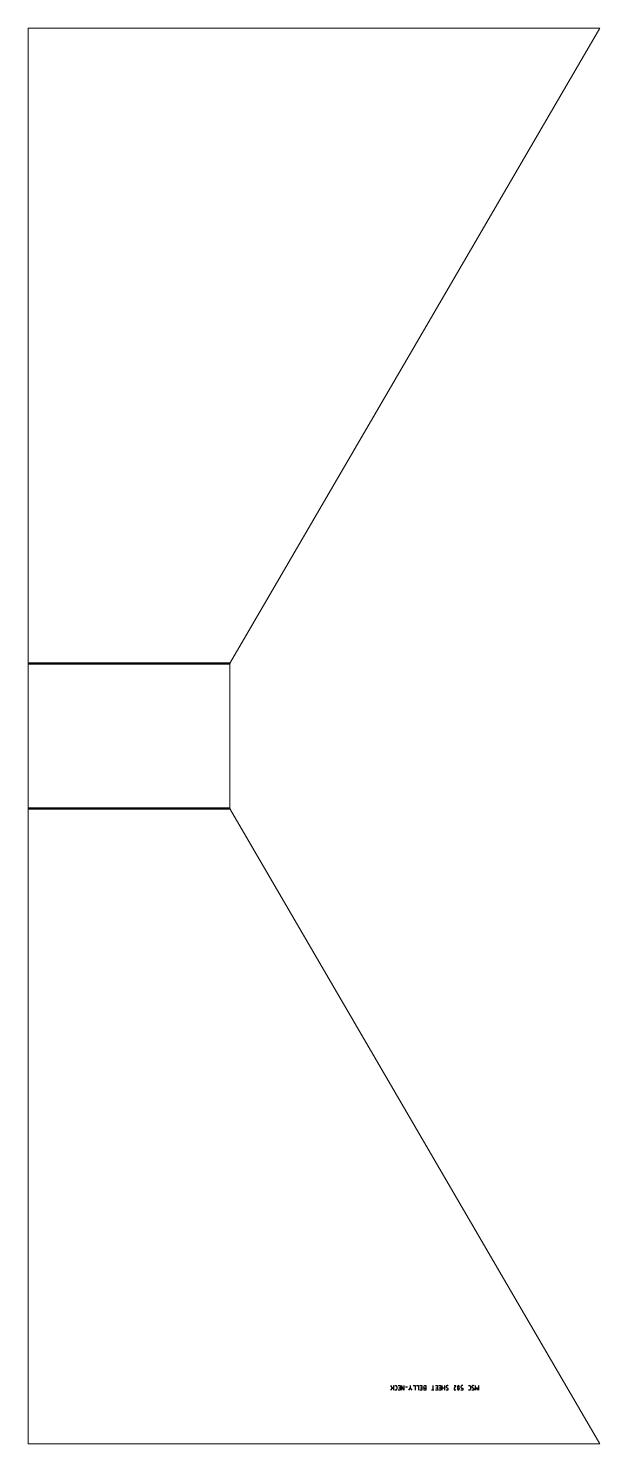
# Model space of a CAD drawing. Header units: millimetres. Extents: x 0 to 800, y 0 to 1981.
import ezdxf

# ---------------------------------------------------------------- set-up
doc = ezdxf.new("R2010")
doc.units = ezdxf.units.MM
for name, color, linetype, lineweight in [('IV_BEND', 250, 'Continuous', 50), ('IV_MARK_SURFACE', 2, 'Continuous', 25), ('IV_OUTER_PROFILE', 7, 'Continuous', 5)]:
    doc.layers.add(name, color=color, linetype=linetype, lineweight=lineweight)

msp = doc.modelspace()

# ---------------------------------------------------------------- linework, layer by layer
at = {"layer": 'IV_BEND'}
for p, q in [((0, 1092), (282.5, 1092)), ((282.5, 888.7), (0, 888.7))]:
    msp.add_line(p, q, dxfattribs=at)
at = {"layer": 'IV_MARK_SURFACE'}
for p, q in [((510.1, 77.5), (507.8, 81.2)), ((511.2, 81.2), (511.2, 78.5)), ((513.2, 81.2), (514.5, 81.2)), ((515.9, 79.8), (515.9, 76.5)), ((517.9, 81.2), (520.6, 81.2)), ((520.6, 81.2), (520.6, 77.8)), ((526, 75.1), (522.7, 81.2)), ((522.7, 81.2), (522.7, 75.1)), ((526, 81.2), (526, 75.1)), ((534.8, 81.2), (534.8, 77.8)), ((538.9, 81.2), (541.6, 81.2)), ((541.6, 81.2), (541.6, 75.1)), ((543.6, 81.2), (546.3, 81.2)), ((546.3, 81.2), (546.3, 75.1)), ((548.4, 81.2), (551.1, 81.2)), ((551.1, 81.2), (551.1, 77.8)), ((554.8, 81.2), (556.5, 81.2)), ((556.5, 81.2), (556.5, 77.8)), ((566.3, 81.2), (566.3, 75.1)), ((570, 81.2), (572.7, 81.2)), ((572.7, 81.2), (572.7, 77.8)), ((574.8, 81.2), (577.5, 81.2)), ((577.5, 81.2), (577.5, 77.8)), ((579.5, 77.8), (579.5, 81.2)), ((582.9, 81.2), (582.9, 77.8)), ((596.1, 81.2), (598.8, 81.2)), ((598.8, 81.2), (596.4, 77.5)), ((605.6, 79.8), (605.6, 79.2)), ((608.3, 81.2), (606.6, 81.2)), ((616.4, 81.2), (617.7, 81.2)), ((619.1, 79.8), (619.1, 76.5)), ((626.2, 75.1), (626.2, 81.2)), ((630.3, 81.2), (630.3, 75.1)), ((507.8, 75.1), (510.1, 77.5)), ((510.1, 77.5), (511.2, 78.5)), ((511.2, 78.5), (511.2, 75.1)), ((514.5, 75.1), (513.2, 75.1)), ((520.6, 75.1), (517.9, 75.1)), ((520.6, 77.8), (518.6, 77.8)), ((520.6, 77.8), (520.6, 75.1)), ((530.8, 79.2), (528.1, 79.2)), ((532.8, 75.1), (534.8, 77.8)), ((534.8, 77.8), (536.9, 75.1)), ((551.1, 75.1), (548.4, 75.1)), ((551.1, 77.8), (549.1, 77.8)), ((551.1, 77.8), (551.1, 75.1)), ((554.8, 77.8), (556.5, 77.8)), ((556.5, 75.1), (554.8, 75.1)), ((556.5, 77.8), (556.5, 75.1)), ((566.3, 75.1), (564.6, 75.1)), ((568, 75.1), (566.3, 75.1)), ((572.7, 75.1), (570, 75.1)), ((572.7, 77.8), (570.7, 77.8)), ((572.7, 77.8), (572.7, 75.1)), ((577.5, 75.1), (574.8, 75.1)), ((577.5, 77.8), (575.4, 77.8)), ((577.5, 77.8), (577.5, 75.1)), ((579.5, 75.1), (579.5, 77.8)), ((582.9, 77.8), (579.5, 77.8)), ((582.9, 77.8), (582.9, 75.1)), ((585.6, 78.5), (587.3, 77.5)), ((608.3, 75.1), (605.6, 75.1)), ((606.6, 77.8), (608.3, 77.8)), ((608.3, 77.8), (608.3, 75.1)), ((617.7, 75.1), (616.4, 75.1)), ((621.8, 78.5), (623.5, 77.5)), ((628.2, 78.5), (626.2, 75.1)), ((630.3, 75.1), (628.2, 78.5))]:
    msp.add_line(p, q, dxfattribs=at)
for centre, radius, start, end in [((514.5, 79.8), 1.35, 0, 90), ((554.8, 79.5), 1.69, 90, 270), ((586.3, 79.7), 1.45, 92.3685, 239.559), ((586.7, 79), 2.28, 56.4174, 100.9627), ((609.3, 78.1), 8.52, 163.8661, 196.1339), ((602.2, 80.1), 1.1, 23.0373, 156.9627), ((595, 78.1), 8.52, 343.8661, 16.1339), ((607, 79.8), 1.45, 107.3463, 178.9139), ((617.7, 79.8), 1.35, 0, 90), ((622.5, 79.7), 1.45, 92.3685, 239.559), ((622.9, 79), 2.28, 56.4174, 100.9627), ((514.5, 76.5), 1.35, 270, 0), ((554.8, 76.5), 1.35, 90, 270), ((586.3, 78), 2.86, 241.7153, 298.2847), ((586.6, 76.3), 1.35, 319.6263, 59.2984), ((597.9, 76.4), 1.84, 143.6911, 188.2364), ((597.4, 76.5), 1.41, 196.4047, 343.5953), ((602.2, 76.2), 1.1, 202.4119, 337.5881), ((607, 79.2), 1.45, 181.0861, 252.6537), ((617.7, 76.5), 1.35, 270, 0), ((622.5, 78), 2.86, 241.7153, 298.2847), ((622.8, 76.3), 1.35, 319.6263, 59.2984)]:
    msp.add_arc(centre, radius, start, end, dxfattribs=at)
at = {"layer": 'IV_OUTER_PROFILE'}
for p, q in [((0, 0), (0, 1980.6)), ((0, 1980.6), (800, 1980.6)), ((283, 1093.6), (800, 1980.6)), ((282.3, 890.3), (282.3, 1090.3)), ((800, 0), (283, 887)), ((0, 0), (800, 0))]:
    msp.add_line(p, q, dxfattribs=at)
for centre, radius, start, end in [((290.1, 1090.3), 7.82, 170.4937, 173.5628), ((289.7, 1090.3), 7.43, 173.5087, 176.7203), ((289.4, 1090.3), 7.13, 176.6747, 180.0108), ((290.6, 1090.2), 8.31, 167.6406, 170.5541), ((291.1, 1090.1), 8.89, 164.9554, 167.705), ((291.8, 1089.9), 9.59, 162.4403, 165.0219), ((292.7, 1089.6), 10.5, 157.7656, 162.5564), ((289.6, 890.3), 7.32, 180.0325, 183.282), ((289.9, 890.3), 7.68, 183.3322, 186.4389), ((290.4, 890.4), 8.13, 186.4965, 189.447), ((290.9, 890.5), 8.69, 189.5097, 192.2956), ((291.6, 890.7), 9.34, 192.3613, 194.9783), ((292.3, 890.9), 10.1, 195.0452, 197.4926), ((294, 891.4), 11.8, 197.7065, 201.9715)]:
    msp.add_arc(centre, radius, start, end, dxfattribs=at)

doc.saveas('drawing.dxf')
